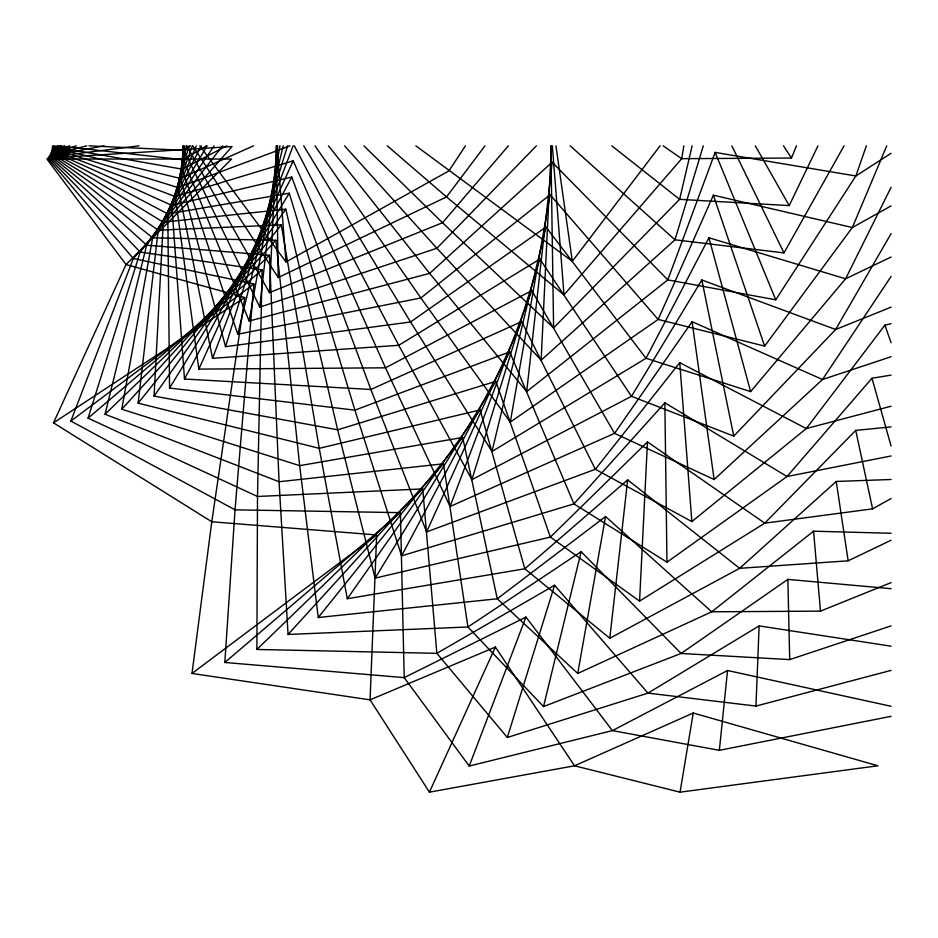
<?xml version="1.0" encoding="UTF-8"?>
<svg xmlns="http://www.w3.org/2000/svg" width="938" height="938" viewBox="0 0 938 938"><rect width="100%" height="100%" fill="white"/><g stroke="black" fill="none" stroke-linecap="round" stroke-linejoin="round"><path stroke-width="1.41" d="M891.1 670.377L755.958 706.068L647.959 693.123L554.569 585.265L436.85 653.317L256.883 649.459L257.504 496.472L262.101 269.874L140.196 252.041L48.448 157.267L138.953 145.836M755.958 706.068L759.123 625.892L891.1 646.188M376.666 534.953L370.064 699.842L429.428 792.164L574.525 765.795L693.241 713.021L877.909 765.795L680.05 792.164L574.525 765.795L495.381 647.079L370.064 699.842L191.997 673.461L211.777 521.763L244.759 297.522L126.044 264.551L46.9 159.026L231.569 159.026L126.044 264.551L53.489 422.839L211.777 521.763L376.666 534.953L191.997 673.461M344.551 145.836L436.885 248.253L541.156 360.192L551.368 145.836M508.361 145.836L442.513 222.728L269.441 292.644L276.534 145.836M196.323 145.836L163.271 222.212L154.078 396.094L337.668 429.815L495.827 381.379L550.395 537.099L639.564 601.106L647.478 441.915L764.775 523.158L872.598 508.853L891.1 498.512M891.1 716.327L719.352 750.318L612.385 730.608L525.948 617.087L404.196 677.623L224.815 662.474L235.039 509.838L253.87 283.98L133.313 258.513L47.709 158.159L232.003 146.562L133.313 258.513L70.854 421.045L235.039 509.838L400.42 512.652L404.196 677.623L469.235 766.053L612.385 730.608L727.548 670.506L891.1 706.291M719.352 750.318L727.548 670.506M536.395 145.836L436.885 248.253L259.756 307.148L277.765 145.836M328.441 145.836L429.651 273.368L526.687 391.627L552.142 162.204L667.821 279.876L775.761 299.82L855.855 175.981L866.372 145.836M201.201 145.836L158.217 230.197L138.132 403.164L319.237 448.329L480.115 409.929L524.811 568.78L609.794 638.25L627.686 479.881L739.636 568.322L848.151 560.807L891.1 540.229M184.798 145.836L178.185 187.6L212.539 358.304L398.744 345.301L539.889 259.052L631.473 396.317L733.762 436.123L835.652 329.508L891.1 233.597M680.05 792.164L693.241 713.021M683.861 145.836L681.703 158.674L564.008 294.895L446.535 196.921L387.277 145.836M552.142 162.204L429.651 273.368L249.18 321.031L279.97 145.836M314.992 145.836L420.869 297.967L510.284 422.1L550.078 194.717L658.159 319.436L764.622 346.099L852.337 227.547L886.75 145.836M207.087 145.824L152.66 237.842L121.752 409.203L299.679 465.658L462.669 437.436L497.281 598.784L577.726 673.461L605.538 516.51L711.708 611.811L820.48 611.13L891.1 582.604M186.627 145.836L175.289 196.593L198.844 369.103L385.495 367.825L531.776 290.604L614.554 433.356L714.146 479.517L822.52 379.503L891.1 276.429M692.138 145.836L679.616 199.348L553.608 327.901L442.513 222.728L363.885 145.836M303.724 145.824L410.551 321.98L491.993 451.471L545.998 227.043L646.012 358.293L750.611 391.603L845.595 278.797L891.1 187.272M550.078 194.717L420.869 297.967L237.76 334.221L283.217 145.836M214.145 145.836L146.645 245.146L105.044 414.221L279.067 481.745L443.498 463.806L467.921 626.994L543.524 706.572L581.138 551.696L681.117 653.469L789.714 659.602L891.1 625.892M189.113 145.836L171.818 205.375L184.493 379.034L370.862 389.469L521.704 321.593L595.349 469.27L691.857 521.575L806.293 428.572L884.909 325.134L891.1 323.716M703.289 145.836L674.985 239.8L541.156 360.192M545.998 227.043L410.551 321.98L225.53 346.661L287.567 145.836M294.309 145.836L398.744 345.301L471.908 479.646L539.889 259.052M222.576 145.836L140.196 252.041L88.055 418.16L257.504 496.472L422.733 488.909L436.85 653.317L507.317 737.479L554.569 585.265M192.325 145.836L167.808 213.934L169.555 388.051L354.904 410.164L509.709 351.891L573.939 503.894L666.965 562.167L787.029 476.516L871.977 378.237L891.1 375.118M891.1 153.293L855.855 175.981L715.143 152.413L667.821 279.876L526.687 391.627M212.539 358.304L293.113 145.836M58.332 145.836L51.907 149.904L175.289 196.593L293.184 160.832L385.495 367.825L450.076 506.497L531.776 290.604M469.235 766.053L525.948 617.087M663.143 145.836L681.703 158.674L791.473 158.041L796.432 145.836M891.1 205.914L852.337 227.547L713.384 195.186L658.159 319.436L510.284 422.1M61.099 145.836L51.625 151.041L171.818 205.375L291.73 177.083L370.862 389.469L426.602 531.928L521.704 321.593M198.844 369.103L293.184 160.832M429.428 792.164L495.381 647.079M611.834 145.836L679.616 199.348L789.198 205.598L817.959 145.836M891.1 257.024L845.595 278.797L708.94 237.771L646.012 358.293L491.993 451.471M64.687 145.824L51.262 152.144L167.808 213.934L289.267 193.228L354.904 410.164L401.581 555.847L509.709 351.891M184.493 379.034L291.73 177.083M570.21 145.836L674.985 239.8L783.969 252.908L844.048 145.836M891.1 307.136L835.652 329.508L701.823 279.981L631.473 396.317L471.908 479.646M169.555 388.051L289.267 193.228M69.553 145.836L50.828 153.246L163.271 222.212L285.785 209.174L337.668 429.815L375.106 578.136L495.827 381.379M465.436 145.836L448.927 170.892L285.984 261.937L199.817 145.836M891.1 356.733L822.52 379.503L692.092 321.675L614.554 433.356L450.076 506.497M154.078 396.094L285.785 209.174M76.4 145.836L50.335 154.301L158.217 230.197L281.306 224.886L319.237 448.329L347.295 598.714L480.115 409.929M484.993 145.836L446.535 196.921L278.199 277.554L192.736 145.836M415.862 145.836L572.321 261.303L660.071 145.836M891.1 406.213L806.293 428.572L679.745 362.654L595.349 469.27L426.602 531.928M86.753 145.836L49.761 155.321L152.66 237.842L275.854 240.28L299.679 465.658L318.24 617.509L462.669 437.436M138.132 403.164L281.306 224.886M891.1 455.974L787.029 476.516L664.866 402.801L573.939 503.894L401.581 555.847M121.752 409.203L275.854 240.28M104.118 145.836L49.139 156.318L146.645 245.146L269.441 255.288L279.067 481.745L288.06 634.451L443.498 463.806M891.1 426.907L855.726 430.401L764.775 523.158L639.564 601.106M647.478 441.915L550.395 537.099L375.106 578.136M105.044 414.221L269.441 255.288M256.883 649.459L422.733 488.909M52.974 145.836L52.364 146.41L182.289 169.168L226.773 145.836M891.1 479.494L836.239 481.464L739.636 568.322L609.794 638.25M627.686 479.881L524.811 568.78L347.295 598.714M224.815 662.474L400.42 512.652M88.055 418.16L262.101 269.874M54.404 145.824L52.282 147.583L180.518 178.454L253.53 145.836M891.1 533.276L813.574 531.189L711.708 611.811L577.726 673.461M605.538 516.51L497.281 598.784L318.24 617.509M70.854 421.045L253.87 283.98M56.151 145.824L52.141 148.743L178.185 187.6L290.053 145.836M190.531 145.836L184.047 150.35L89.098 145.836M891.1 588.689L787.85 579.391L681.117 653.469L543.524 706.572M581.138 551.696L467.921 626.994L288.06 634.451M53.489 422.839L244.759 297.522M206.442 145.836L183.461 159.788L57.593 145.836M759.123 625.892L647.959 693.123L507.317 737.479M783.488 145.836L791.473 158.041M755.313 145.836L789.198 205.598M186.803 145.836L269.441 292.644M731.839 145.836L783.969 252.908M259.756 307.148L184.047 150.35L183.614 145.836L180.518 178.454L225.53 346.661M715.143 152.413L775.761 299.82M249.18 321.031L183.461 159.788L183.027 145.836L182.289 169.168L237.76 334.221M884.909 325.134L891.1 342.757M713.384 195.186L764.622 346.099M871.977 378.237L891.1 446.089M708.94 237.771L750.611 391.603M855.726 430.401L872.598 508.853M701.823 279.981L733.762 436.123M836.239 481.464L848.151 560.807M555.953 145.836L572.321 261.303M692.092 321.675L714.146 479.517M813.574 531.189L820.48 611.13M552.353 145.836L564.008 294.895M276.98 145.836L285.984 261.937M679.745 362.654L691.857 521.575M787.85 579.391L789.714 659.602M550.841 145.836L553.608 327.901M276.288 145.836L278.199 277.554M664.866 402.801L666.965 562.167"/></g></svg>
